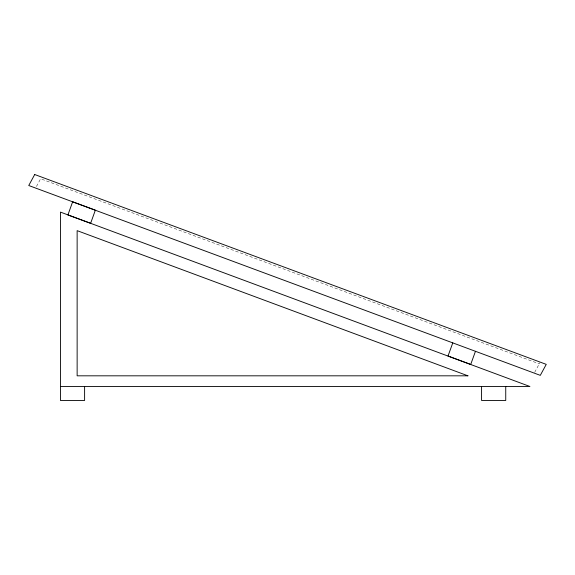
<?xml version="1.0" encoding="UTF-8"?>
<svg xmlns="http://www.w3.org/2000/svg" width="575" height="575" viewBox="0 0 575 575"><rect width="100%" height="100%" fill="white"/><g stroke="black" fill="none" stroke-linecap="round" stroke-linejoin="round"><path stroke-width="0.43" stroke-dasharray="2.88 2.16" d="M36.433 186.508L40.617 178.775L539.278 363.838M534.671 372.341L539.896 362.688"/><path stroke-width="0.86" d="M452.777 342.887L448.026 356.018L470.717 364.442L475.46 351.303M60.44 386.493L529.906 386.493L60.44 212.103L60.44 400.48L84.604 400.48L84.604 386.493M505.741 386.493L505.741 400.48L481.577 400.48L481.577 386.493M72.637 201.803L67.922 214.949L90.627 223.316L95.349 210.17L72.637 201.803M34.708 174.52L28.75 185.517L540.292 375.36L546.25 364.363L34.708 174.52M467.928 375.82L77.136 375.82L77.136 230.647L467.928 375.82"/></g></svg>
